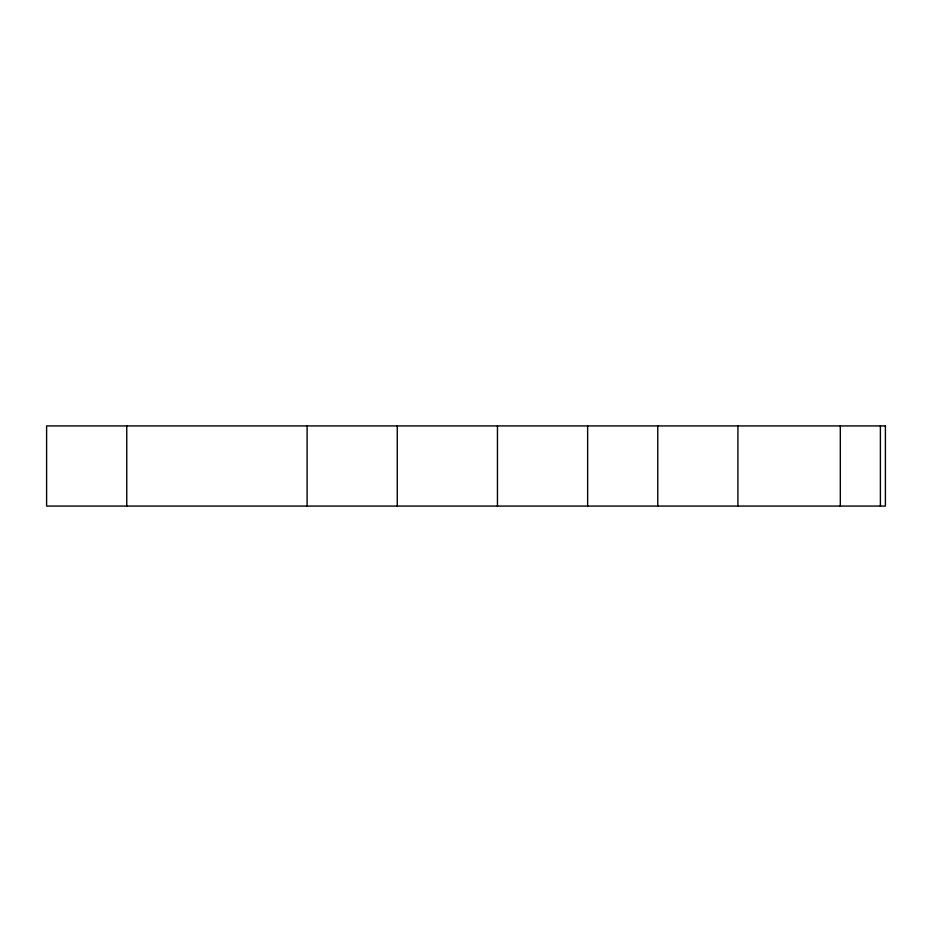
<?xml version="1.0" encoding="UTF-8"?>
<svg xmlns="http://www.w3.org/2000/svg" width="932" height="932" viewBox="0 0 932 932"><rect width="100%" height="100%" fill="white"/><g stroke="black" fill="none" stroke-linecap="round" stroke-linejoin="round"><path stroke-width="1.4" d="M880.391 425.924L880.391 506.076M840.314 425.924L840.314 506.076M737.923 425.924L737.923 506.076M657.771 425.924L657.771 506.076M587.638 425.924L587.638 506.076M497.455 425.924L497.455 506.076M397.265 425.924L397.265 506.076M307.094 425.924L307.094 506.076M126.752 425.924L126.752 506.076M885.4 425.924L46.6 425.924L46.6 506.076L885.4 506.076L885.4 425.924"/></g></svg>
